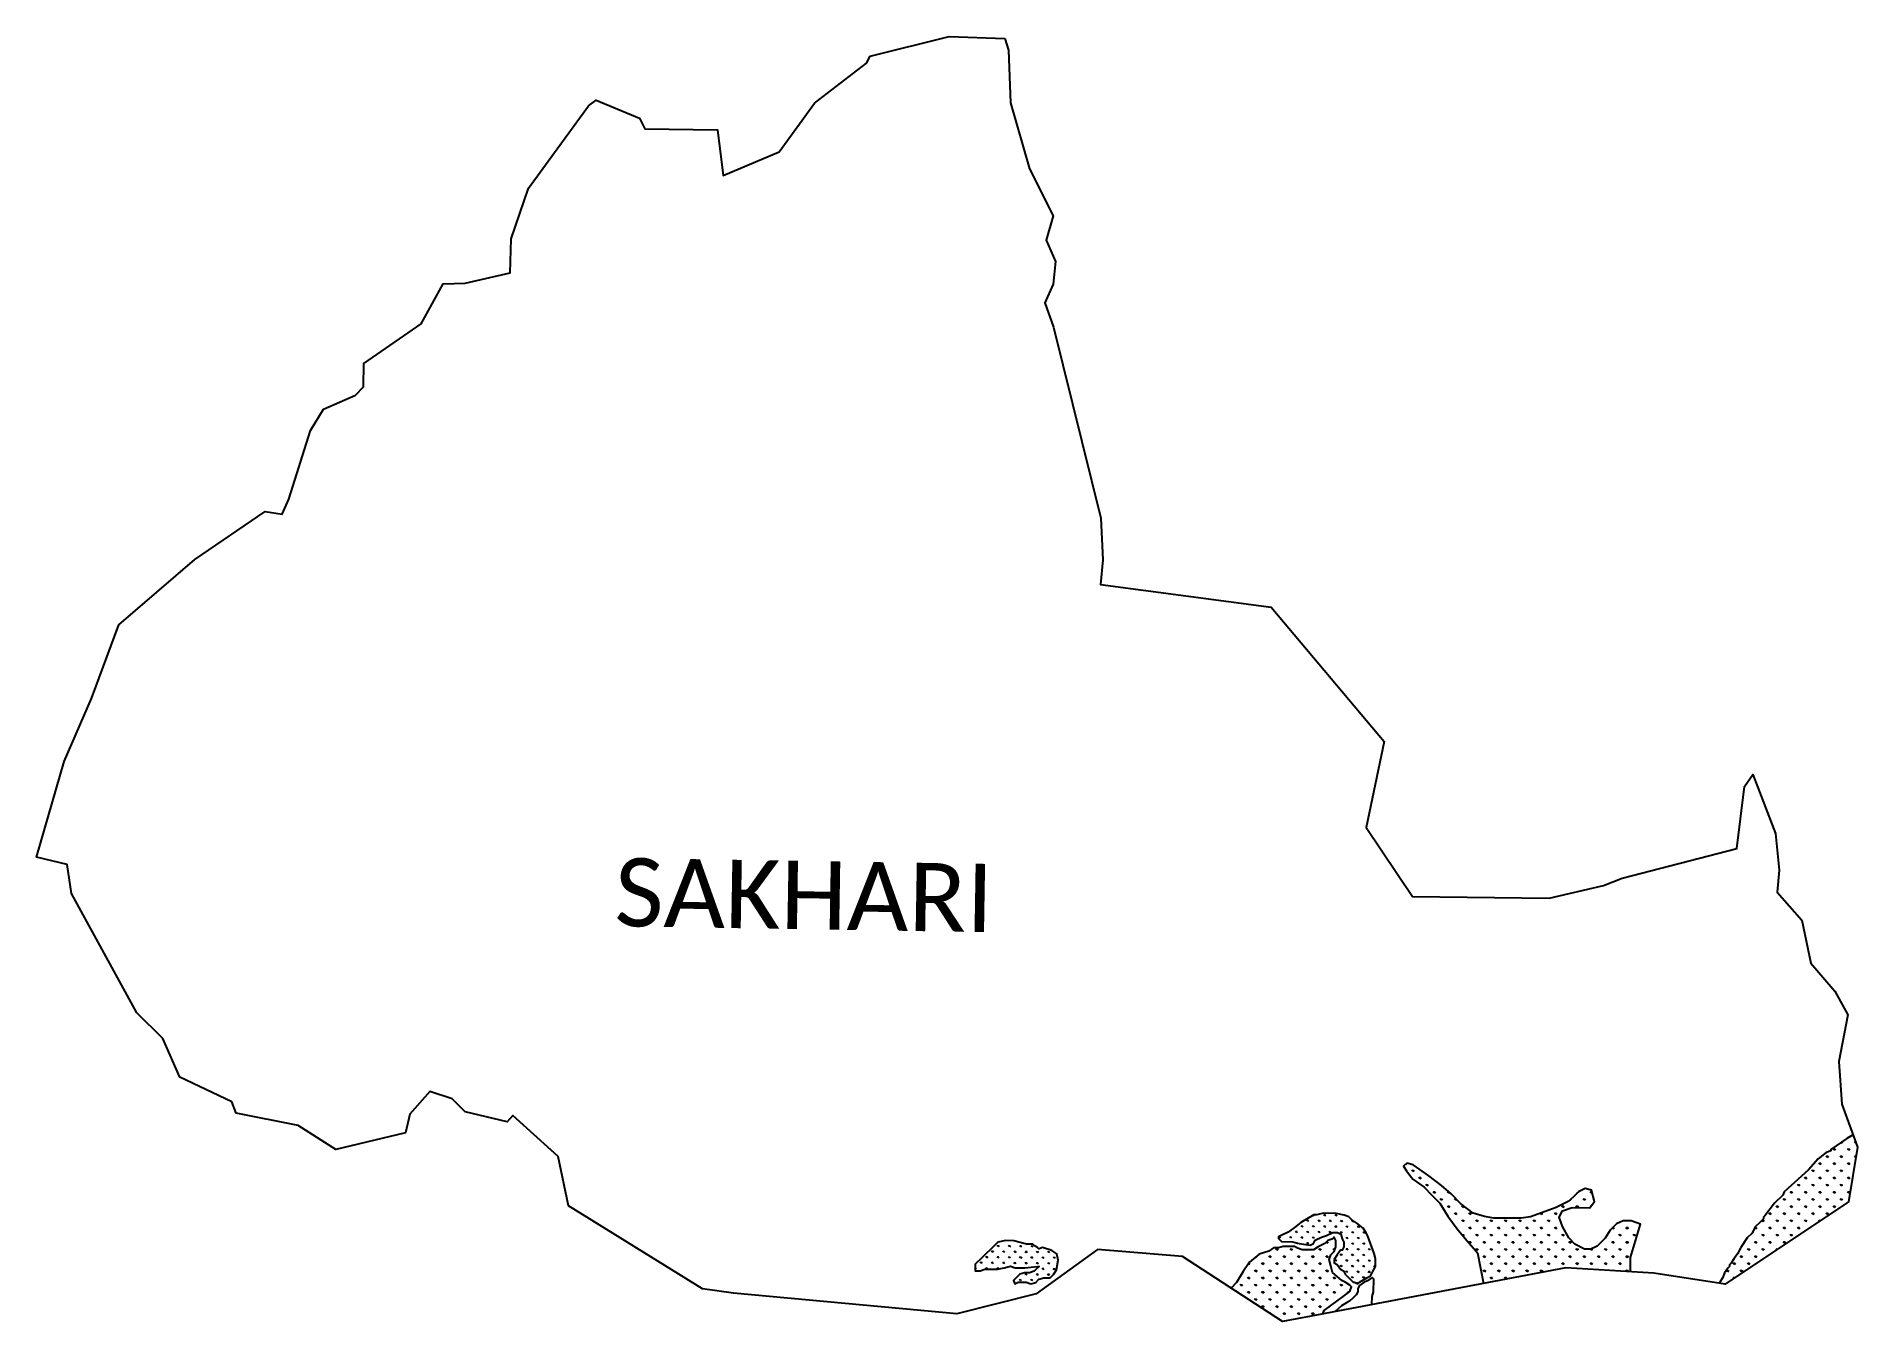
# Model space of a CAD drawing. Header units: metres. Extents: x 291882 to 296460, y 1983505 to 1986737.
import ezdxf

# ---------------------------------------------------------------- set-up
doc = ezdxf.new("R2010")
doc.units = ezdxf.units.M
for name, color, linetype in [('MANGROOVES', 112, 'Continuous'), ('village', 3, 'Continuous'), ('VILLAGE NAME', 250, 'Continuous')]:
    doc.layers.add(name, color=color, linetype=linetype)
doc.styles.get("Standard").update_dxf_attribs({"font": 'simplex.shx'})
pattern_1 = [(89.47539804, (0, 0), (-14.01205881, 14.27102686), [3.75, -24.53427126]), (44.475398, (0, 0), (-14.01205881, 14.27102687), [3.75, -16.25]), (134.475398, (0, 0), (-14.27102687, -14.01205881), [3.75, -16.25])]

msp = doc.modelspace()

# ---------------------------------------------------------------- hatches: boundary and pattern name
at = {"layer": 'MANGROOVES'}
h = msp.add_hatch(dxfattribs=at)
h.set_pattern_fill('GRASS', color=256)
h.paths.add_polyline_path([(296460.3, 1983943.9), (296449.1, 1983974.6), (296433.7, 1983966), (296393.3, 1983938.3), (296393.3, 1983934.3), (296381.2, 1983930.4), (296361.1, 1983914.6), (296336.7, 1983886.7), (296276.1, 1983831.2), (296272, 1983823.2), (296251.8, 1983803.3), (296227.5, 1983771.5), (296223.4, 1983767.5), (296223.4, 1983763.5), (296215.3, 1983755.5), (296203.2, 1983743.6), (296195, 1983727.7), (296182.9, 1983715.8), (296166.6, 1983691.9), (296158.5, 1983675.9), (296150.3, 1983663.9), (296142.2, 1983652), (296138.2, 1983648), (296138.1, 1983644), (296134.1, 1983640), (296126, 1983628.1), (296121.8, 1983616.1), (296113.7, 1983604.1), (296112.8, 1983601.6), (296127.2, 1983599.4), (296437.7, 1983806.8)])
h = msp.add_hatch(dxfattribs=at)
h.set_pattern_fill('GRASS', color=256)
h.paths.add_polyline_path([(295734, 1983715.9), (295718.2, 1983744.1), (295710.4, 1983768.2), (295718.5, 1983784.1), (295742.7, 1983791.9), (295786.8, 1983791.5), (295798.9, 1983807.5), (295791.2, 1983835.6), (295775.2, 1983839.8), (295759.1, 1983831.9), (295751, 1983823.9), (295734.8, 1983808.1), (295702.6, 1983792.3), (295638.2, 1983768.8), (295614.2, 1983765.1), (295566.1, 1983765.5), (295546, 1983765.7), (295522, 1983769.9), (295494, 1983778.2), (295462.2, 1983802.5), (295438.4, 1983826.8), (295414.5, 1983847.1), (295382.7, 1983871.4), (295342.8, 1983899.8), (295326.8, 1983904), (295318.7, 1983896), (295326.7, 1983884), (295342.5, 1983863.8), (295370.4, 1983843.5), (295390.2, 1983823.2), (295410.1, 1983803), (295429.8, 1983770.8), (295453.6, 1983738.5), (295473.4, 1983714.2), (295505.1, 1983677.9), (295520.2, 1983601.3), (295727.2, 1983640.5), (295889.5, 1983630.6), (295889.8, 1983666.3), (295914.6, 1983750.3), (295890.7, 1983758.5), (295870.6, 1983758.7), (295854.5, 1983750.8), (295838.3, 1983734.9), (295826.1, 1983715), (295805.9, 1983695.2), (295789.8, 1983687.3), (295773.8, 1983687.4), (295749.8, 1983699.7)])
at = {"layer": 'MANGROOVES', "linetype": 'Continuous', "lineweight": -2}
h = msp.add_hatch(dxfattribs=at)
h.set_pattern_fill('GRASS', color=256, scale=20, angle=-0.5246)
h.set_pattern_definition(pattern_1)
h.paths.add_polyline_path([(295229, 1983720.5), (295225, 1983728.5), (295217.1, 1983740.6), (295201.2, 1983752.8), (295189.2, 1983760.9), (295181.3, 1983769), (295169.3, 1983773.1), (295149.3, 1983777.3), (295117.3, 1983777.6), (295101.2, 1983773.8), (295093.2, 1983773.8), (295060.9, 1983754.1), (295044.8, 1983742.2), (295028.6, 1983730.3), (295012.5, 1983722.5), (295004.5, 1983718.5), (295004.4, 1983714.5), (295012.4, 1983706.4), (295040.4, 1983706.2), (295052.4, 1983702.1), (295056.4, 1983702), (295084.5, 1983697.8), (295092.5, 1983701.7), (295096.6, 1983709.7), (295112.7, 1983717.5), (295124.8, 1983721.4), (295140.9, 1983729.3), (295152.9, 1983729.2), (295160.9, 1983725.1), (295164.8, 1983713.1), (295168.7, 1983705), (295168.6, 1983693), (295164.5, 1983685), (295160.5, 1983685), (295152.4, 1983673.1), (295144.2, 1983661.1), (295144.2, 1983653.1), (295152.1, 1983649), (295160.1, 1983636.9), (295168, 1983632.8), (295172, 1983624.8), (295183.9, 1983612.7), (295191.8, 1983604.6), (295195.8, 1983604.5), (295203.8, 1983600.4), (295207.9, 1983604.4), (295228, 1983616.3), (295236.1, 1983620.2), (295240.1, 1983628.2), (295244.2, 1983636.2), (295248.3, 1983644.1), (295248.5, 1983664.2), (295244.6, 1983676.2)])
h = msp.add_hatch(dxfattribs=at)
h.set_pattern_fill('GRASS', color=256, scale=20, angle=-0.5246)
h.set_pattern_definition(pattern_1)
h.paths.add_polyline_path([(294435, 1983683.7), (294411, 1983691.9), (294403, 1983688), (294399, 1983692), (294391, 1983696.1), (294387, 1983700.1), (294371, 1983700.3), (294355, 1983704.4), (294339, 1983708.6), (294319, 1983708.8), (294298.9, 1983704.9), (294278.7, 1983685.1), (294270.6, 1983677.1), (294258.5, 1983665.2), (294242.3, 1983649.3), (294242.1, 1983633.3), (294254.2, 1983633.2), (294266.2, 1983637.1), (294298.3, 1983636.8), (294314.4, 1983640.7), (294330.4, 1983644.5), (294342.4, 1983640.4), (294366.5, 1983640.2), (294398.6, 1983643.9), (294402.6, 1983643.9), (294394.5, 1983635.9), (294390.4, 1983631.9), (294378.4, 1983628), (294366.3, 1983628.2), (294354.3, 1983624.3), (294346.2, 1983616.3), (294338.1, 1983608.4), (294342, 1983600.3), (294350.1, 1983604.3), (294370.1, 1983604.1), (294382.1, 1983600), (294394.2, 1983603.9), (294402.3, 1983611.8), (294414.3, 1983615.7), (294430.4, 1983615.5), (294438.5, 1983623.5), (294446.6, 1983635.4), (294450.8, 1983659.5), (294446.9, 1983675.5)])
at = {"layer": 'MANGROOVES'}
h = msp.add_hatch(dxfattribs=at)
h.set_pattern_fill('GRASS', color=256)
h.paths.add_polyline_path([(295183.6, 1983580.6), (295187.7, 1983592.6), (295183.7, 1983596.6), (295171.8, 1983604.7), (295163.8, 1983608.8), (295139.9, 1983629.1), (295136.1, 1983645.2), (295132.2, 1983661.2), (295136.3, 1983673.2), (295144.4, 1983681.2), (295148.5, 1983693.2), (295148.7, 1983709.2), (295144.8, 1983717.2), (295140.7, 1983713.3), (295128.7, 1983709.4), (295120.6, 1983701.4), (295104.5, 1983693.6), (295092.4, 1983685.7), (295064.3, 1983685.9), (295052.3, 1983690), (295044.3, 1983694.1), (295016.3, 1983694.4), (295004.2, 1983690.5), (294992.2, 1983690.6), (294980.1, 1983682.7), (294956, 1983674.9), (294931.8, 1983655.1), (294915.5, 1983631.1), (294899.2, 1983603.2), (294885.9, 1983589), (295014.6, 1983505.3), (295086.8, 1983519), (295116.1, 1983524.6), (295119, 1983533.1), (295167.4, 1983568.7)])

# ---------------------------------------------------------------- linework, layer by layer
at = {"color": 3, "flags": 128}
msp.add_lwpolyline([(294176.5, 1986736.7), (294316.6, 1986731.6)], dxfattribs=at)
at = {"layer": 'MANGROOVES', "linetype": 'Continuous', "lineweight": -2, "flags": 128}
msp.add_lwpolyline([(296449.1, 1983974.6), (296433.7, 1983966), (296393.3, 1983938.3), (296393.3, 1983934.3), (296381.2, 1983930.4), (296361.1, 1983914.6), (296336.7, 1983886.7), (296276.1, 1983831.2), (296272, 1983823.2), (296251.8, 1983803.3), (296227.5, 1983771.5), (296223.4, 1983767.5), (296223.4, 1983763.5), (296215.3, 1983755.5), (296203.2, 1983743.6), (296195, 1983727.7), (296182.9, 1983715.8), (296166.6, 1983691.9), (296158.5, 1983675.9), (296150.3, 1983663.9), (296142.2, 1983652), (296138.2, 1983648), (296138.1, 1983644), (296134.1, 1983640), (296126, 1983628.1), (296121.8, 1983616.1), (296113.7, 1983604.1), (296112.8, 1983601.6)], dxfattribs=at)
at = {"layer": 'MANGROOVES'}
for points in [[(295889.5, 1983630.6), (295889.8, 1983666.3), (295914.6, 1983750.3), (295890.7, 1983758.5), (295870.6, 1983758.7), (295854.5, 1983750.8), (295838.3, 1983734.9), (295826.1, 1983715), (295805.9, 1983695.2), (295789.8, 1983687.3), (295773.8, 1983687.4), (295749.8, 1983699.7), (295734, 1983715.9), (295718.2, 1983744.1), (295710.4, 1983768.2), (295718.5, 1983784.1), (295742.7, 1983791.9), (295786.8, 1983791.5), (295798.9, 1983807.5), (295791.2, 1983835.6), (295775.2, 1983839.8), (295759.1, 1983831.9), (295751, 1983823.9), (295734.8, 1983808.1), (295702.6, 1983792.3), (295638.2, 1983768.8), (295614.2, 1983765.1), (295566.1, 1983765.5), (295546, 1983765.7), (295522, 1983769.9), (295494, 1983778.2), (295462.2, 1983802.5), (295438.4, 1983826.8), (295414.5, 1983847.1), (295382.7, 1983871.4), (295342.8, 1983899.8), (295326.8, 1983904), (295318.7, 1983896), (295326.7, 1983884), (295342.5, 1983863.8), (295370.4, 1983843.5), (295390.2, 1983823.2), (295410.1, 1983803), (295429.8, 1983770.8), (295453.6, 1983738.5), (295473.4, 1983714.2), (295505.1, 1983677.9), (295520.2, 1983601.3)], [(295116.1, 1983524.6), (295119, 1983533.1), (295167.4, 1983568.7), (295183.6, 1983580.6), (295187.7, 1983592.6), (295183.7, 1983596.6), (295171.8, 1983604.7), (295163.8, 1983608.8), (295139.9, 1983629.1), (295136.1, 1983645.2), (295132.2, 1983661.2), (295136.3, 1983673.2), (295144.4, 1983681.2), (295148.5, 1983693.2), (295148.7, 1983709.2), (295144.8, 1983717.2), (295140.7, 1983713.3), (295128.7, 1983709.4), (295120.6, 1983701.4), (295104.5, 1983693.6), (295092.4, 1983685.7), (295064.3, 1983685.9), (295052.3, 1983690), (295044.3, 1983694.1), (295016.3, 1983694.4), (295004.2, 1983690.5), (294992.2, 1983690.6), (294980.1, 1983682.7), (294956, 1983674.9), (294931.8, 1983655.1), (294915.5, 1983631.1), (294899.2, 1983603.2), (294885.9, 1983589)], [(295239.4, 1983548), (295239.4, 1983548), (295239.6, 1983568), (295243.7, 1983580), (295244, 1983612.1), (295240, 1983616.2), (295227.9, 1983608.2), (295219.9, 1983604.3), (295207.8, 1983596.4), (295203.7, 1983588.4), (295203.6, 1983580.4), (295199.5, 1983572.4), (295191.5, 1983564.5), (295183.4, 1983556.5), (295175.3, 1983552.6), (295163.2, 1983544.7), (295147.3, 1983530.5)]]:
    msp.add_lwpolyline(points, dxfattribs=at)
for points in [[(295229, 1983720.5), (295225, 1983728.5), (295217.1, 1983740.6), (295201.2, 1983752.8), (295189.2, 1983760.9), (295181.3, 1983769), (295169.3, 1983773.1), (295149.3, 1983777.3), (295117.3, 1983777.6), (295101.2, 1983773.8), (295093.2, 1983773.8), (295060.9, 1983754.1), (295044.8, 1983742.2), (295028.6, 1983730.3), (295012.5, 1983722.5), (295004.5, 1983718.5), (295004.4, 1983714.5), (295012.4, 1983706.4), (295040.4, 1983706.2), (295052.4, 1983702.1), (295056.4, 1983702), (295084.5, 1983697.8), (295092.5, 1983701.7), (295096.6, 1983709.7), (295112.7, 1983717.5), (295124.8, 1983721.4), (295140.9, 1983729.3), (295152.9, 1983729.2), (295160.9, 1983725.1), (295164.8, 1983713.1), (295168.7, 1983705), (295168.6, 1983693), (295164.5, 1983685), (295160.5, 1983685), (295152.4, 1983673.1), (295144.2, 1983661.1), (295144.2, 1983653.1), (295152.1, 1983649), (295160.1, 1983636.9), (295168, 1983632.8), (295172, 1983624.8), (295183.9, 1983612.7), (295191.8, 1983604.6), (295195.8, 1983604.5), (295203.8, 1983600.4), (295207.9, 1983604.4), (295228, 1983616.3), (295236.1, 1983620.2), (295240.1, 1983628.2), (295244.2, 1983636.2), (295248.3, 1983644.1), (295248.5, 1983664.2), (295244.6, 1983676.2), (295229, 1983720.5)], [(294435, 1983683.7), (294411, 1983691.9), (294403, 1983688), (294399, 1983692), (294391, 1983696.1), (294387, 1983700.1), (294371, 1983700.3), (294355, 1983704.4), (294339, 1983708.6), (294319, 1983708.8), (294298.9, 1983704.9), (294278.7, 1983685.1), (294270.6, 1983677.1), (294258.5, 1983665.2), (294242.3, 1983649.3), (294242.1, 1983633.3), (294254.2, 1983633.2), (294266.2, 1983637.1), (294298.3, 1983636.8), (294314.4, 1983640.7), (294330.4, 1983644.5), (294342.4, 1983640.4), (294366.5, 1983640.2), (294398.6, 1983643.9), (294402.6, 1983643.9), (294394.5, 1983635.9), (294390.4, 1983631.9), (294378.4, 1983628), (294366.3, 1983628.2), (294354.3, 1983624.3), (294346.2, 1983616.3), (294338.1, 1983608.4), (294342, 1983600.3), (294350.1, 1983604.3), (294370.1, 1983604.1), (294382.1, 1983600), (294394.2, 1983603.9), (294402.3, 1983611.8), (294414.3, 1983615.7), (294430.4, 1983615.5), (294438.5, 1983623.5), (294446.6, 1983635.4), (294450.8, 1983659.5), (294446.9, 1983675.5), (294435, 1983683.7)]]:
    msp.add_lwpolyline(points, close=True, dxfattribs=at)
at = {"layer": 'village', "color": 3}
for points in [[(296420.7, 1984051.9, 0), (296460.3, 1983943.9, 0), (296437.7, 1983806.8, 0), (296127.2, 1983599.4, 0), (295948.5, 1983626.9, 0), (295727.2, 1983640.5, 0), (295086.8, 1983519, 0), (295014.6, 1983505.3, 0), (294762.9, 1983669, 0), (294549.4, 1983686.6, 0), (294395.2, 1983574.7, 0), (294195.8, 1983524.4, 0), (293634.7, 1983576.8, 0), (293556, 1983587.6, 0), (293219.2, 1983796.1, 0), (293193.4, 1983920.3, 0), (293079.4, 1984023.9, 0), (293065.3, 1984007.9, 0), (292959.6, 1984032.7, 0), (292927.2, 1984065.5, 0), (292870.8, 1984083.7, 0), (292820.4, 1984026.5, 0), (292809.5, 1983979.5, 0), (292634.5, 1983938.1, 0), (292539.8, 1983998.7, 0), (292383.9, 1984029.4, 0), (292372.7, 1984057.6, 0), (292242.5, 1984120, 0), (292200, 1984217.1, 0), (292134.1, 1984281.3, 0), (291970.1, 1984581.4, 0), (291959.1, 1984654.7, 0), (291881.8, 1984673, 0), (291951.4, 1984913.2, 0), (292020.1, 1985072.3, 0), (292088.6, 1985257.6, 0), (292280.4, 1985421.6, 0), (292457.2, 1985542, 0), (292499.4, 1985535.5, 0), (292516.4, 1985573.5, 0), (292570.9, 1985745.4, 0), (292603.4, 1985799.1, 0), (292683.7, 1985834.4, 0), (292704.5, 1985856, 0), (292705.2, 1985914.3, 0), (292848.9, 1986013.7, 0), (292904.7, 1986114.7, 0), (292960.1, 1986116.4, 0), (293072.8, 1986142.2, 0), (293075.3, 1986227.8, 0), (293119.3, 1986354.8, 0), (293269.7, 1986562.1, 0), (293289.1, 1986576.8, 0), (293398.4, 1986531, 0), (293411.7, 1986504.4, 0), (293593.7, 1986501.5, 0), (293608.5, 1986387, 0), (293748.9, 1986446.4, 0), (293838.1, 1986569.1, 0), (293968.7, 1986669.8, 0), (293978.2, 1986686.9, 0), (294176.5, 1986736.7, 0)], [(294316.6, 1986731.6, 0), (294325.3, 1986702.2, 0), (294330.8, 1986569.8, 0), (294378.1, 1986403.5, 0), (294438, 1986285.3, 0), (294420.2, 1986224.1, 0), (294444, 1986170.8, 0), (294438.3, 1986113.7, 0), (294416.7, 1986067.2, 0), (294438.8, 1986005.7, 0), (294558, 1985525.5, 0), (294563.2, 1985420.8, 0), (294556.6, 1985358.4, 0), (294986.1, 1985301.4, 0), (295270, 1984963.9, 0), (295224.8, 1984747.6, 0), (295341.3, 1984573.9, 0), (295685, 1984569.8, 0), (295821.2, 1984602, 0), (295868.7, 1984620.2, 0), (296156.7, 1984695, 0), (296176.3, 1984850.7, 0), (296196.6, 1984880.8, 0), (296254, 1984732.6, 0), (296263.6, 1984640, 0), (296258, 1984584.7, 0), (296320, 1984514.8, 0), (296343.2, 1984406.3, 0), (296403.2, 1984335.7, 0), (296435.6, 1984276.6, 0), (296413.4, 1984159.5, 0), (296420.7, 1984051.9, 0)]]:
    msp.add_polyline3d(points, dxfattribs=at)

# ---------------------------------------------------------------- texts
at = {"layer": 'VILLAGE NAME', "insert": (293337.4, 1984671.3), "char_height": 171.752, "attachment_point": 1, "rotation": 359.0691}
msp.add_mtext_dynamic_manual_height_columns('{\\fCalibri|b0|i0|c0|p34;SAKHARI}', width=1273.44, gutter_width=858.8, heights=[0], dxfattribs=at)

doc.saveas('drawing.dxf')
